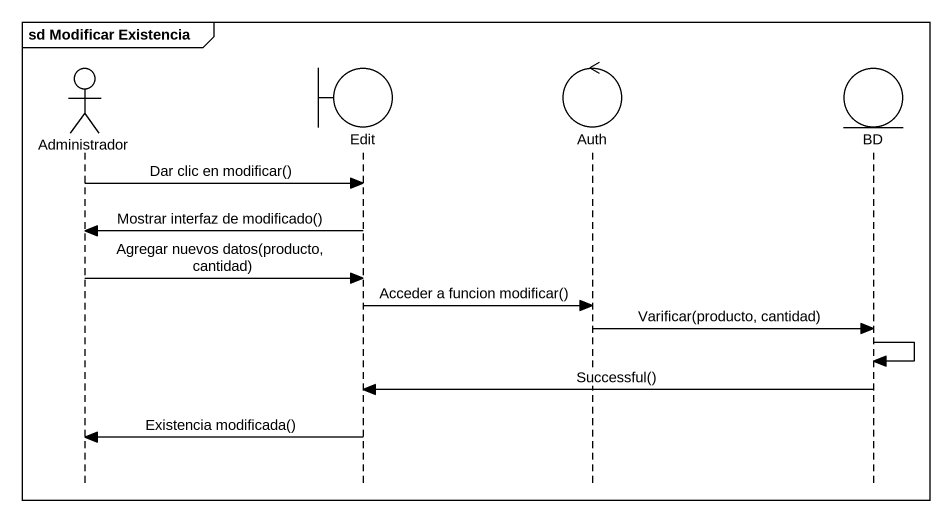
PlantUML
@startuml
mainframe sd Modificar Existencia
hide footbox
actor Administrador
boundary Edit
control Auth
entity BD

Administrador -> Edit : Dar clic en modificar()
Edit -> Administrador : Mostrar interfaz de modificado()
Administrador -> Edit : Agregar nuevos datos(producto, cantidad)
Edit -> Auth : Acceder a funcion modificar()
Auth -> BD : Varificar(producto, cantidad)
BD -> BD
BD -> Edit : Successful()
Edit -> Administrador : Existencia modificada()
@enduml
